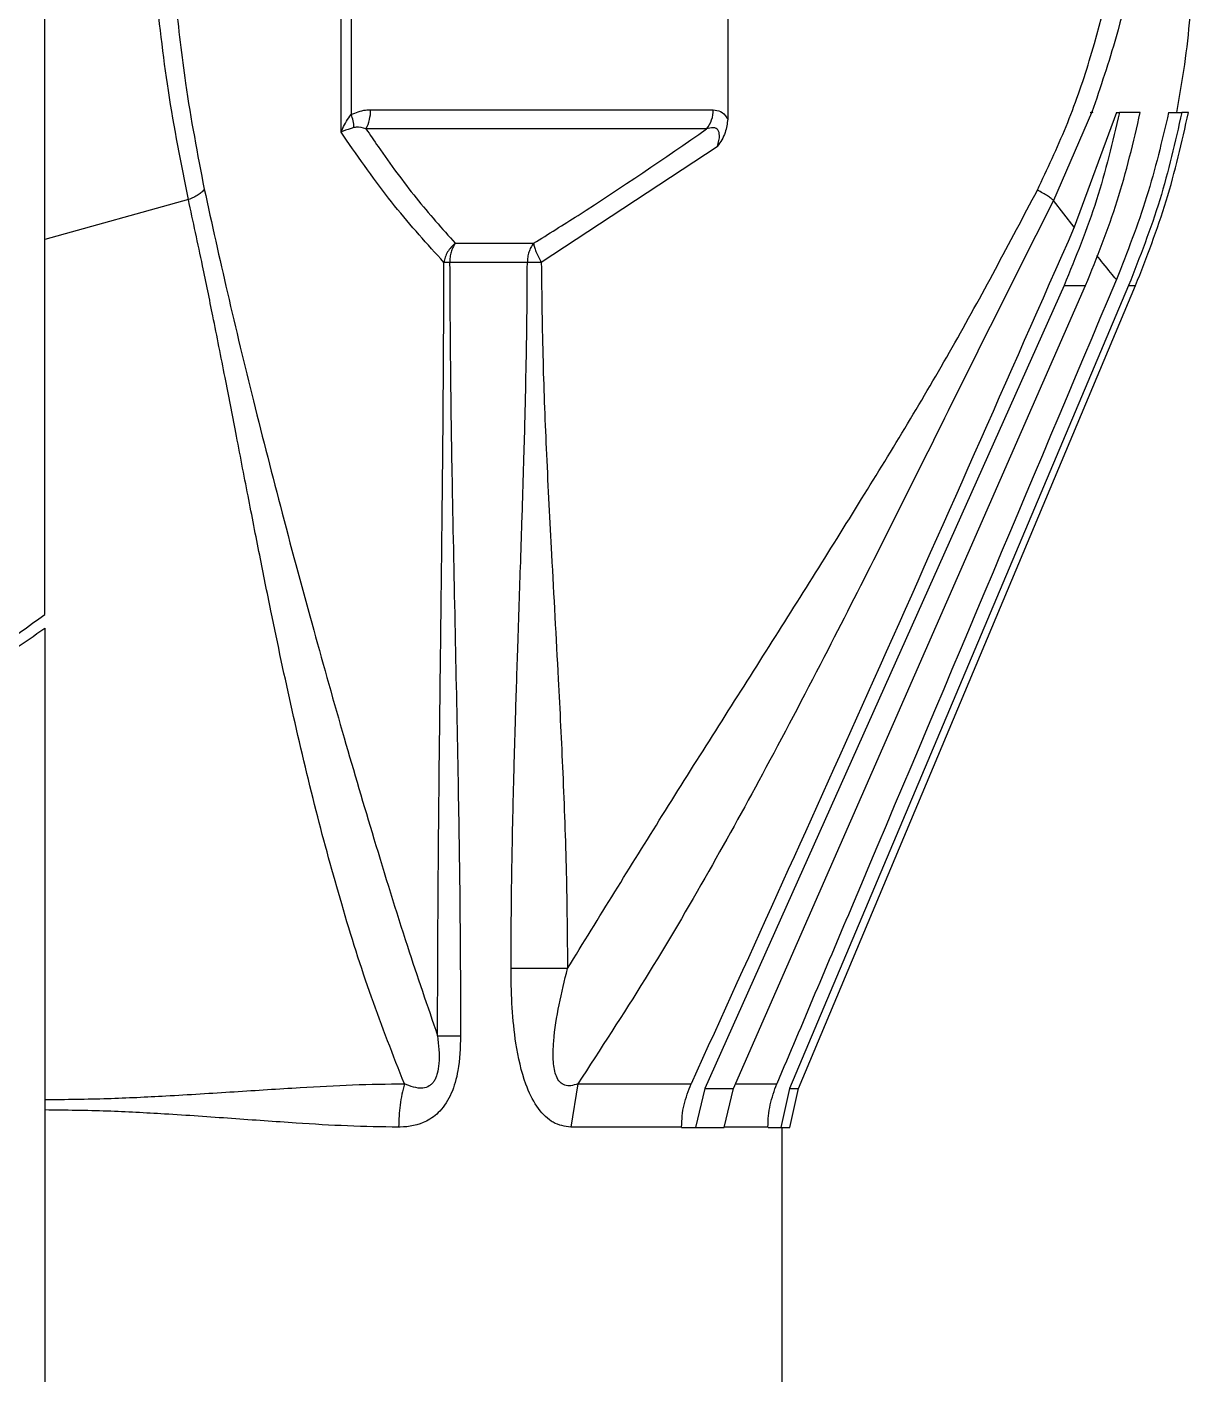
# Model space of a CAD drawing. Extents: x 12.3 to 108.7, y 1.1 to 80.4.
# Drawn here: x 48.61 to 51.206, y 14.775 to 17.775 of the extents above; entities that cross this region are included whole.
import ezdxf

# ---------------------------------------------------------------- set-up
doc = ezdxf.new("R2010")
doc.units = 0
doc.header["$MEASUREMENT"] = 0
doc.layers.add('OBJECT', color=7, linetype='CONTINUOUS')

msp = doc.modelspace()

# ---------------------------------------------------------------- linework, layer by layer
at = {"layer": 'OBJECT'}
for p, q in [((49.3098, 17.5404), (49.3098, 18.5057)), ((49.3316, 18.5057), (49.3316, 17.5798)), ((50.1701, 18.5057), (50.1701, 17.5696)), ((49.375, 17.5901), (50.1381, 17.5901)), ((50.9805, 17.5832), (50.8954, 17.3883)), ((51.0355, 17.5842), (50.9419, 17.3287)), ((50.9784, 17.5849), (50.9811, 17.5849)), ((50.9829, 17.5849), (50.9805, 17.5832)), ((50.9811, 17.5849), (50.9829, 17.5849)), ((51.0355, 17.5842), (51.0424, 17.5842)), ((51.0888, 17.5842), (51.0424, 17.5842)), ((51.1518, 17.5842), (51.1812, 17.5842)), ((51.1961, 17.5842), (51.1812, 17.5842)), ((50.1233, 17.5477), (49.3648, 17.5477)), ((50.1468, 17.5078), (49.7552, 17.2505)), ((48.9694, 17.3904), (48.6498, 17.3011)), ((50.9419, 17.3287), (50.8954, 17.3883)), ((49.5636, 17.2929), (49.7378, 17.2929)), ((49.7241, 17.2504), (49.5511, 17.2504)), ((50.919, 17.1989), (50.1195, 15.4109)), ((50.1831, 15.4109), (50.9671, 17.1989)), ((51.0629, 17.1989), (50.3079, 15.4109)), ((50.3278, 15.4109), (51.0783, 17.1989)), ((50.919, 17.1989), (50.9671, 17.1989)), ((51.0629, 17.1989), (51.0783, 17.1989)), ((48.6498, 16.4361), (48.6498, 10.7019)), ((49.8366, 15.4216), (49.8208, 15.3251)), ((50.1195, 15.4109), (50.0982, 15.3242)), ((50.1195, 15.4109), (50.1831, 15.4109)), ((50.1624, 15.3242), (50.1831, 15.4109)), ((50.3079, 15.4109), (50.2881, 15.3242)), ((50.3079, 15.4109), (50.3278, 15.4109)), ((50.3082, 15.3242), (50.3278, 15.4109)), ((50.0676, 15.3242), (50.0676, 15.3251)), ((50.0676, 15.3242), (50.0982, 15.3242)), ((50.0982, 15.3242), (50.1624, 15.3242)), ((50.2599, 15.3242), (50.2599, 15.3251)), ((50.2599, 15.3242), (50.2881, 15.3242)), ((50.2881, 15.3242), (50.3082, 15.3242)), ((50.2918, 10.4153), (50.2918, 15.3242))]:
    msp.add_line(p, q, dxfattribs=at)
for centre, radius, start, end in [((49.2585, 17.5483), 0.0796, 1.6442, 23.3113), ((49.2888, 17.5884), 0.0862, 331.8289, 1.1419), ((50.0722, 17.5894), 0.0659, 320.749, 0.6415)]:
    msp.add_arc(centre, radius, start, end, dxfattribs=at)
for points, knots in [([(48.9694, 17.3904), (48.9536, 17.4701), (48.923, 17.6244), (48.8938, 17.8755), (48.875, 18.1313), (48.8711, 18.3065), (48.8692, 18.3948)], [0, 0, 0, 0, 0.257109, 0.497626, 0.747109, 1, 1, 1, 1]), ([(48.9161, 18.3948), (48.9166, 18.3324), (48.9175, 18.2078), (48.9256, 18.0199), (48.94, 17.8329), (48.9638, 17.626), (48.9897, 17.4911), (49.0047, 17.4135)], [0, 0, 0, 0, 0.183115, 0.366178, 0.555066, 0.743887, 1, 1, 1, 1]), ([(50.8597, 17.4114), (50.8818, 17.4582), (50.926, 17.5517), (50.9952, 17.7504), (51.0445, 17.971), (51.0711, 18.2104), (51.0737, 18.3443), (51.075, 18.4114)], [0, 0, 0, 0, 0.1508799, 0.3017788, 0.6118069, 0.8052853, 1, 1, 1, 1]), ([(51.1185, 18.4114), (51.117, 18.3433), (51.1142, 18.2067), (51.0887, 17.986), (51.0465, 17.7769), (51.0001, 17.6406), (50.9811, 17.5849)], [0, 0, 0, 0, 0.242263, 0.485939, 0.789784, 1, 1, 1, 1]), ([(48.6498, 17.3011), (48.6498, 17.3622), (48.6498, 17.4842), (48.6498, 17.6769), (48.6498, 17.8752), (48.6498, 18.0683), (48.6498, 18.1943), (48.6498, 18.2524)], [0, 0, 0, 0, 0.202093, 0.40421, 0.612784, 0.821394, 1, 1, 1, 1]), ([(51.1699, 17.5842), (51.1763, 17.6196), (51.1889, 17.6902), (51.2001, 17.7944), (51.206, 17.886), (51.2062, 17.9422), (51.2063, 17.9651)], [0, 0, 0, 0, 0.282132, 0.560555, 0.820225, 1, 1, 1, 1]), ([(49.3098, 17.5404), (49.3099, 17.5405), (49.3108, 17.5434), (49.3155, 17.5569), (49.3245, 17.5697), (49.3316, 17.5798)], [0, 0, 0, 0, 0.008535, 0.216274, 1, 1, 1, 1]), ([(49.3316, 17.5798), (49.3423, 17.5841), (49.3565, 17.5898), (49.3713, 17.5901), (49.375, 17.5901)], [0, 0, 0, 0, 0.747888, 1, 1, 1, 1]), ([(50.1381, 17.5901), (50.1435, 17.5895), (50.1543, 17.5882), (50.165, 17.5783), (50.1695, 17.5706), (50.1701, 17.5696)], [0, 0, 0, 0, 0.462077, 0.928595, 1, 1, 1, 1]), ([(51.0424, 17.5842), (51.027, 17.5187), (50.996, 17.387), (50.9448, 17.2619), (50.919, 17.1989)], [0, 0, 0, 0, 0.497242, 1, 1, 1, 1]), ([(50.9671, 17.1989), (50.9923, 17.2612), (51.0428, 17.3865), (51.0734, 17.518), (51.0888, 17.5842)], [0, 0, 0, 0, 0.49732, 1, 1, 1, 1]), ([(50.9805, 17.5832), (50.9802, 17.583), (50.9796, 17.5827), (50.9789, 17.5833), (50.9785, 17.5842), (50.9784, 17.5848), (50.9784, 17.5849)], [0, 0, 0, 0, 0.321733, 0.645677, 0.931731, 1, 1, 1, 1]), ([(51.1518, 17.5842), (51.137, 17.521), (51.1072, 17.3942), (51.0595, 17.2729), (51.0356, 17.212)], [0, 0, 0, 0, 0.497708, 1, 1, 1, 1]), ([(51.1812, 17.5842), (51.1664, 17.5188), (51.1367, 17.3874), (51.0876, 17.262), (51.0629, 17.1989)], [0, 0, 0, 0, 0.497451, 1, 1, 1, 1]), ([(51.0783, 17.1989), (51.1027, 17.2613), (51.1516, 17.3868), (51.1812, 17.5181), (51.1961, 17.5842)], [0, 0, 0, 0, 0.497473, 1, 1, 1, 1]), ([(49.338, 17.5506), (49.3293, 17.548), (49.3182, 17.5447), (49.3112, 17.5412), (49.3099, 17.5405), (49.3098, 17.5404)], [0, 0, 0, 0, 0.78717, 0.991474, 1, 1, 1, 1]), ([(49.3648, 17.5477), (49.3576, 17.5499), (49.3489, 17.5526), (49.3396, 17.5509), (49.338, 17.5506)], [0, 0, 0, 0, 0.828661, 1, 1, 1, 1]), ([(49.3648, 17.5477), (49.3738, 17.5345), (49.4105, 17.4807), (49.476, 17.3912), (49.5344, 17.3257), (49.5636, 17.2929)], [0, 0, 0, 0, 0.1394468, 0.5690819, 1, 1, 1, 1]), ([(49.7379, 17.2929), (49.771, 17.3135), (49.9017, 17.3948), (50.0286, 17.4823), (50.1233, 17.5477)], [0, 0, 0, 0, 0.253585, 1, 1, 1, 1]), ([(50.1468, 17.5078), (50.1483, 17.5125), (50.1509, 17.5208), (50.1521, 17.532), (50.1512, 17.5401), (50.1486, 17.5454), (50.1441, 17.5492), (50.1357, 17.5512), (50.1282, 17.5491), (50.1233, 17.5477)], [0, 0, 0, 0, 0.189066, 0.329892, 0.423308, 0.517384, 0.600454, 0.734946, 1, 1, 1, 1]), ([(50.1701, 17.5696), (50.1689, 17.5594), (50.1663, 17.537), (50.1538, 17.5178), (50.1469, 17.5079), (50.1468, 17.5078)], [0, 0, 0, 0, 0.454342, 0.99368, 1, 1, 1, 1]), ([(49.5382, 17.2504), (49.5014, 17.2911), (49.4276, 17.3725), (49.3527, 17.4769), (49.3138, 17.5346), (49.3098, 17.5404)], [0, 0, 0, 0, 0.471987, 0.946259, 1, 1, 1, 1]), ([(49.0047, 17.4135), (49.003, 17.4113), (48.9996, 17.4069), (48.9913, 17.4006), (48.9813, 17.3949), (48.9734, 17.3919), (48.9694, 17.3904)], [0, 0, 0, 0, 0.250001, 0.499997, 0.749999, 1, 1, 1, 1]), ([(49.0047, 17.4135), (49.0217, 17.3363), (49.0568, 17.177), (49.115, 16.9368), (49.1791, 16.6863), (49.2466, 16.4364), (49.3147, 16.1949), (49.3841, 15.96), (49.4528, 15.7372), (49.5017, 15.5945), (49.5243, 15.5283)], [0, 0, 0, 0, 0.114559, 0.236447, 0.365773, 0.502629, 0.630669, 0.752538, 0.885365, 1, 1, 1, 1]), ([(49.8135, 15.6781), (49.8836, 15.7919), (50.027, 16.0248), (50.2479, 16.3716), (50.4656, 16.7172), (50.6742, 17.0603), (50.7976, 17.2939), (50.8597, 17.4114)], [0, 0, 0, 0, 0.198032, 0.405338, 0.609469, 0.803446, 1, 1, 1, 1]), ([(50.8954, 17.3883), (50.8939, 17.3897), (50.8908, 17.3925), (50.8825, 17.3982), (50.8721, 17.4046), (50.8639, 17.4091), (50.8597, 17.4114)], [0, 0, 0, 0, 0.25, 0.499999, 0.749997, 1, 1, 1, 1]), ([(49.4504, 15.4216), (49.4253, 15.485), (49.3749, 15.6126), (49.3104, 15.8179), (49.2521, 16.0318), (49.2002, 16.2503), (49.1596, 16.4412), (49.1276, 16.6009), (49.1016, 16.7333), (49.076, 16.8655), (49.0501, 16.9991), (49.0256, 17.1229), (48.9988, 17.2549), (48.98, 17.3413), (48.9694, 17.3904)], [0, 0, 0, 0, 0.11143, 0.22395, 0.332025, 0.445427, 0.555338, 0.61589, 0.680511, 0.749225, 0.808557, 0.874651, 0.928784, 1, 1, 1, 1]), ([(50.8954, 17.3883), (50.8536, 17.3052), (50.77, 17.139), (50.6418, 16.881), (50.5166, 16.63), (50.3872, 16.3752), (50.261, 16.1342), (50.1263, 15.8895), (49.9879, 15.6537), (49.887, 15.499), (49.8366, 15.4216)], [0, 0, 0, 0, 0.124845, 0.249784, 0.385615, 0.499943, 0.631954, 0.74986, 0.874809, 1, 1, 1, 1]), ([(50.9419, 17.3287), (50.7935, 16.9922), (50.5125, 16.355), (50.2247, 15.7208), (50.0888, 15.4216)], [0, 0, 0, 0, 0.528071, 1, 1, 1, 1]), ([(48.6498, 16.4666), (48.6498, 16.5146), (48.6498, 16.7926), (48.6498, 17.0709), (48.6498, 17.3011)], [0, 0, 0, 0, 0.172877, 1, 1, 1, 1]), ([(49.5636, 17.2929), (49.5603, 17.2901), (49.5538, 17.2844), (49.5463, 17.2739), (49.5406, 17.2625), (49.539, 17.2545), (49.5382, 17.2504)], [0, 0, 0, 0, 0.25, 0.500003, 0.749997, 1, 1, 1, 1]), ([(49.5636, 17.2929), (49.5617, 17.2899), (49.558, 17.2841), (49.5541, 17.2735), (49.5515, 17.2622), (49.5512, 17.2544), (49.5511, 17.2504)], [0, 0, 0, 0, 0.249999, 0.500004, 0.750006, 1, 1, 1, 1]), ([(49.7378, 17.2929), (49.7357, 17.2899), (49.7316, 17.2841), (49.7274, 17.2735), (49.7246, 17.2622), (49.7242, 17.2544), (49.7241, 17.2504)], [0, 0, 0, 0, 0.249999, 0.500003, 0.750006, 1, 1, 1, 1]), ([(49.7379, 17.2929), (49.7383, 17.2903), (49.7393, 17.2851), (49.7431, 17.2746), (49.7483, 17.2629), (49.7529, 17.2546), (49.7551, 17.2505)], [0, 0, 0, 0, 0.250001, 0.5, 0.749998, 1, 1, 1, 1]), ([(49.5243, 15.5283), (49.5243, 15.5707), (49.5244, 15.6587), (49.5251, 15.7955), (49.5261, 15.9277), (49.5273, 16.0577), (49.5287, 16.1915), (49.5305, 16.346), (49.5324, 16.504), (49.534, 16.6476), (49.5353, 16.7662), (49.5364, 16.8821), (49.5373, 17.002), (49.538, 17.1282), (49.5381, 17.2104), (49.5382, 17.2504)], [0, 0, 0, 0, 0.073897, 0.153267, 0.238114, 0.304225, 0.379778, 0.47115, 0.573551, 0.654921, 0.721372, 0.780168, 0.856935, 0.930212, 1, 1, 1, 1]), ([(49.5511, 17.2504), (49.5511, 17.2504), (49.549, 17.2504), (49.5453, 17.2504), (49.5411, 17.2504), (49.5391, 17.2504), (49.5382, 17.2504), (49.5382, 17.2504)], [0, 0, 0, 0, 0.000101, 0.392939, 0.700658, 0.9999, 1, 1, 1, 1]), ([(49.5511, 17.2504), (49.5516, 17.1569), (49.5525, 16.979), (49.5576, 16.6904), (49.5639, 16.3924), (49.57, 16.0884), (49.5745, 15.803), (49.5752, 15.6204), (49.5755, 15.5283)], [0, 0, 0, 0, 0.1629018, 0.3098321, 0.5028293, 0.6821153, 0.8395294, 1, 1, 1, 1]), ([(49.6879, 15.6781), (49.688, 15.7238), (49.6884, 15.8188), (49.6906, 15.962), (49.6939, 16.1027), (49.6981, 16.2468), (49.7032, 16.4055), (49.7086, 16.5643), (49.7132, 16.7044), (49.7165, 16.8115), (49.7194, 16.9159), (49.7217, 17.0245), (49.7235, 17.1396), (49.7239, 17.2142), (49.7241, 17.2504)], [0, 0, 0, 0, 0.087014, 0.181124, 0.273134, 0.355344, 0.456284, 0.576026, 0.658624, 0.723749, 0.780408, 0.857781, 0.930974, 1, 1, 1, 1]), ([(49.7551, 17.2505), (49.7551, 17.2505), (49.7524, 17.2505), (49.7451, 17.2504), (49.7342, 17.2504), (49.7271, 17.2504), (49.7241, 17.2504), (49.7241, 17.2504)], [0, 0, 0, 0, 0.000065, 0.230881, 0.604267, 0.999936, 1, 1, 1, 1]), ([(49.7552, 17.2505), (49.7561, 17.177), (49.7578, 17.0344), (49.7665, 16.8176), (49.7787, 16.5819), (49.7918, 16.3455), (49.8036, 16.1093), (49.8116, 15.8945), (49.8129, 15.7493), (49.8135, 15.6781)], [0, 0, 0, 0, 0.140091, 0.27181, 0.413599, 0.590148, 0.723186, 0.86437, 1, 1, 1, 1]), ([(51.0356, 17.212), (51.0273, 17.2221), (51.0163, 17.2355), (50.9969, 17.2597), (50.9921, 17.2657)], [0, 0, 0, 0, 0.750975, 1, 1, 1, 1]), ([(51.0356, 17.212), (50.8404, 16.749), (50.5887, 16.152), (50.3362, 15.5554), (50.2795, 15.4216)], [0, 0, 0, 0, 0.775649, 1, 1, 1, 1]), ([(47.8218, 16.0965), (47.8843, 16.1066), (48.0107, 16.127), (48.2149, 16.2), (48.4321, 16.31), (48.5768, 16.4141), (48.6498, 16.4666)], [0, 0, 0, 0, 0.2067643, 0.4177944, 0.7062861, 1, 1, 1, 1]), ([(48.0268, 16.1315), (48.0837, 16.1477), (48.1984, 16.1802), (48.3585, 16.2536), (48.5099, 16.3386), (48.6031, 16.4035), (48.6498, 16.4361)], [0, 0, 0, 0, 0.254099, 0.511839, 0.755128, 1, 1, 1, 1]), ([(49.8208, 15.3251), (49.8075, 15.3268), (49.7928, 15.3287), (49.7671, 15.3448), (49.7436, 15.3689), (49.715, 15.4289), (49.6923, 15.5311), (49.688, 15.62), (49.6879, 15.6756), (49.6879, 15.6781)], [0, 0, 0, 0, 0.145706, 0.161853, 0.29586, 0.430972, 0.641293, 0.983628, 1, 1, 1, 1]), ([(49.8135, 15.6781), (49.7895, 15.6781), (49.7414, 15.6781), (49.7057, 15.6781), (49.6879, 15.6781)], [0, 0, 0, 0, 0.5000003, 1, 1, 1, 1]), ([(49.8366, 15.4216), (49.8313, 15.4197), (49.8215, 15.4161), (49.8075, 15.4173), (49.7961, 15.4246), (49.7858, 15.4416), (49.7804, 15.4736), (49.7836, 15.5554), (49.8004, 15.6244), (49.8135, 15.6781)], [0, 0, 0, 0, 0.0740841, 0.1369976, 0.1937212, 0.250825, 0.3585746, 0.5009324, 1, 1, 1, 1]), ([(49.5755, 15.5283), (49.5747, 15.5022), (49.5732, 15.4577), (49.5567, 15.399), (49.5317, 15.3597), (49.4927, 15.3315), (49.4598, 15.3252), (49.4386, 15.3251), (49.4374, 15.3251)], [0, 0, 0, 0, 0.244025, 0.415817, 0.583646, 0.731251, 0.98503, 1, 1, 1, 1]), ([(49.5243, 15.5283), (49.5264, 15.5079), (49.5293, 15.4802), (49.5249, 15.4481), (49.5206, 15.4352), (49.5166, 15.4274), (49.5116, 15.4211), (49.5033, 15.4145), (49.4821, 15.4086), (49.4638, 15.4161), (49.4504, 15.4216)], [0, 0, 0, 0, 0.3013694, 0.4093007, 0.4560815, 0.5003137, 0.5447127, 0.5911054, 0.6976021, 1, 1, 1, 1]), ([(49.5243, 15.5283), (49.5309, 15.5283), (49.5442, 15.5283), (49.5651, 15.5283), (49.5755, 15.5283)], [0, 0, 0, 0, 0.5, 1, 1, 1, 1]), ([(48.6498, 15.3864), (48.6966, 15.3869), (48.7876, 15.388), (48.9285, 15.3949), (49.0723, 15.404), (49.2108, 15.4131), (49.3377, 15.42), (49.4123, 15.4211), (49.4504, 15.4216)], [0, 0, 0, 0, 0.161585, 0.314073, 0.499134, 0.684756, 0.839228, 1, 1, 1, 1]), ([(49.4504, 15.4216), (49.4466, 15.406), (49.4391, 15.3748), (49.438, 15.3417), (49.4374, 15.3251)], [0, 0, 0, 0, 0.5000028, 1, 1, 1, 1]), ([(49.8366, 15.4216), (49.8841, 15.4216), (49.9792, 15.4216), (50.0523, 15.4216), (50.0888, 15.4216)], [0, 0, 0, 0, 0.5, 1, 1, 1, 1]), ([(50.0676, 15.3251), (50.0679, 15.3335), (50.0684, 15.3503), (50.0738, 15.3831), (50.0828, 15.4063), (50.0888, 15.4216)], [0, 0, 0, 0, 0.252942, 0.50588, 1, 1, 1, 1]), ([(50.1878, 15.4216), (50.1885, 15.4216), (50.2102, 15.4216), (50.2443, 15.4216), (50.2678, 15.4216), (50.2795, 15.4216)], [0, 0, 0, 0, 0.014664, 0.507332, 1, 1, 1, 1]), ([(50.2598, 15.3251), (50.2601, 15.3335), (50.2606, 15.3502), (50.2656, 15.383), (50.2739, 15.4063), (50.2794, 15.4216)], [0, 0, 0, 0, 0.253947, 0.507891, 1, 1, 1, 1]), ([(49.4374, 15.3251), (49.3999, 15.3257), (49.3262, 15.3268), (49.2021, 15.3343), (49.0666, 15.3442), (48.9256, 15.354), (48.7867, 15.3615), (48.6963, 15.3627), (48.6498, 15.3633)], [0, 0, 0, 0, 0.160364, 0.314685, 0.5, 0.68531, 0.838249, 1, 1, 1, 1]), ([(50.0676, 15.3251), (50.0317, 15.3251), (49.96, 15.3251), (49.8672, 15.3251), (49.8208, 15.3251)], [0, 0, 0, 0, 0.4999999, 1, 1, 1, 1]), ([(50.2599, 15.3251), (50.2483, 15.3251), (50.2251, 15.3251), (50.1894, 15.3251), (50.1655, 15.3251), (50.1626, 15.3251)], [0, 0, 0, 0, 0.467708, 0.935416, 1, 1, 1, 1])]:
    msp.add_open_spline(points, degree=3, knots=knots, dxfattribs=at)

doc.saveas('drawing.dxf')
